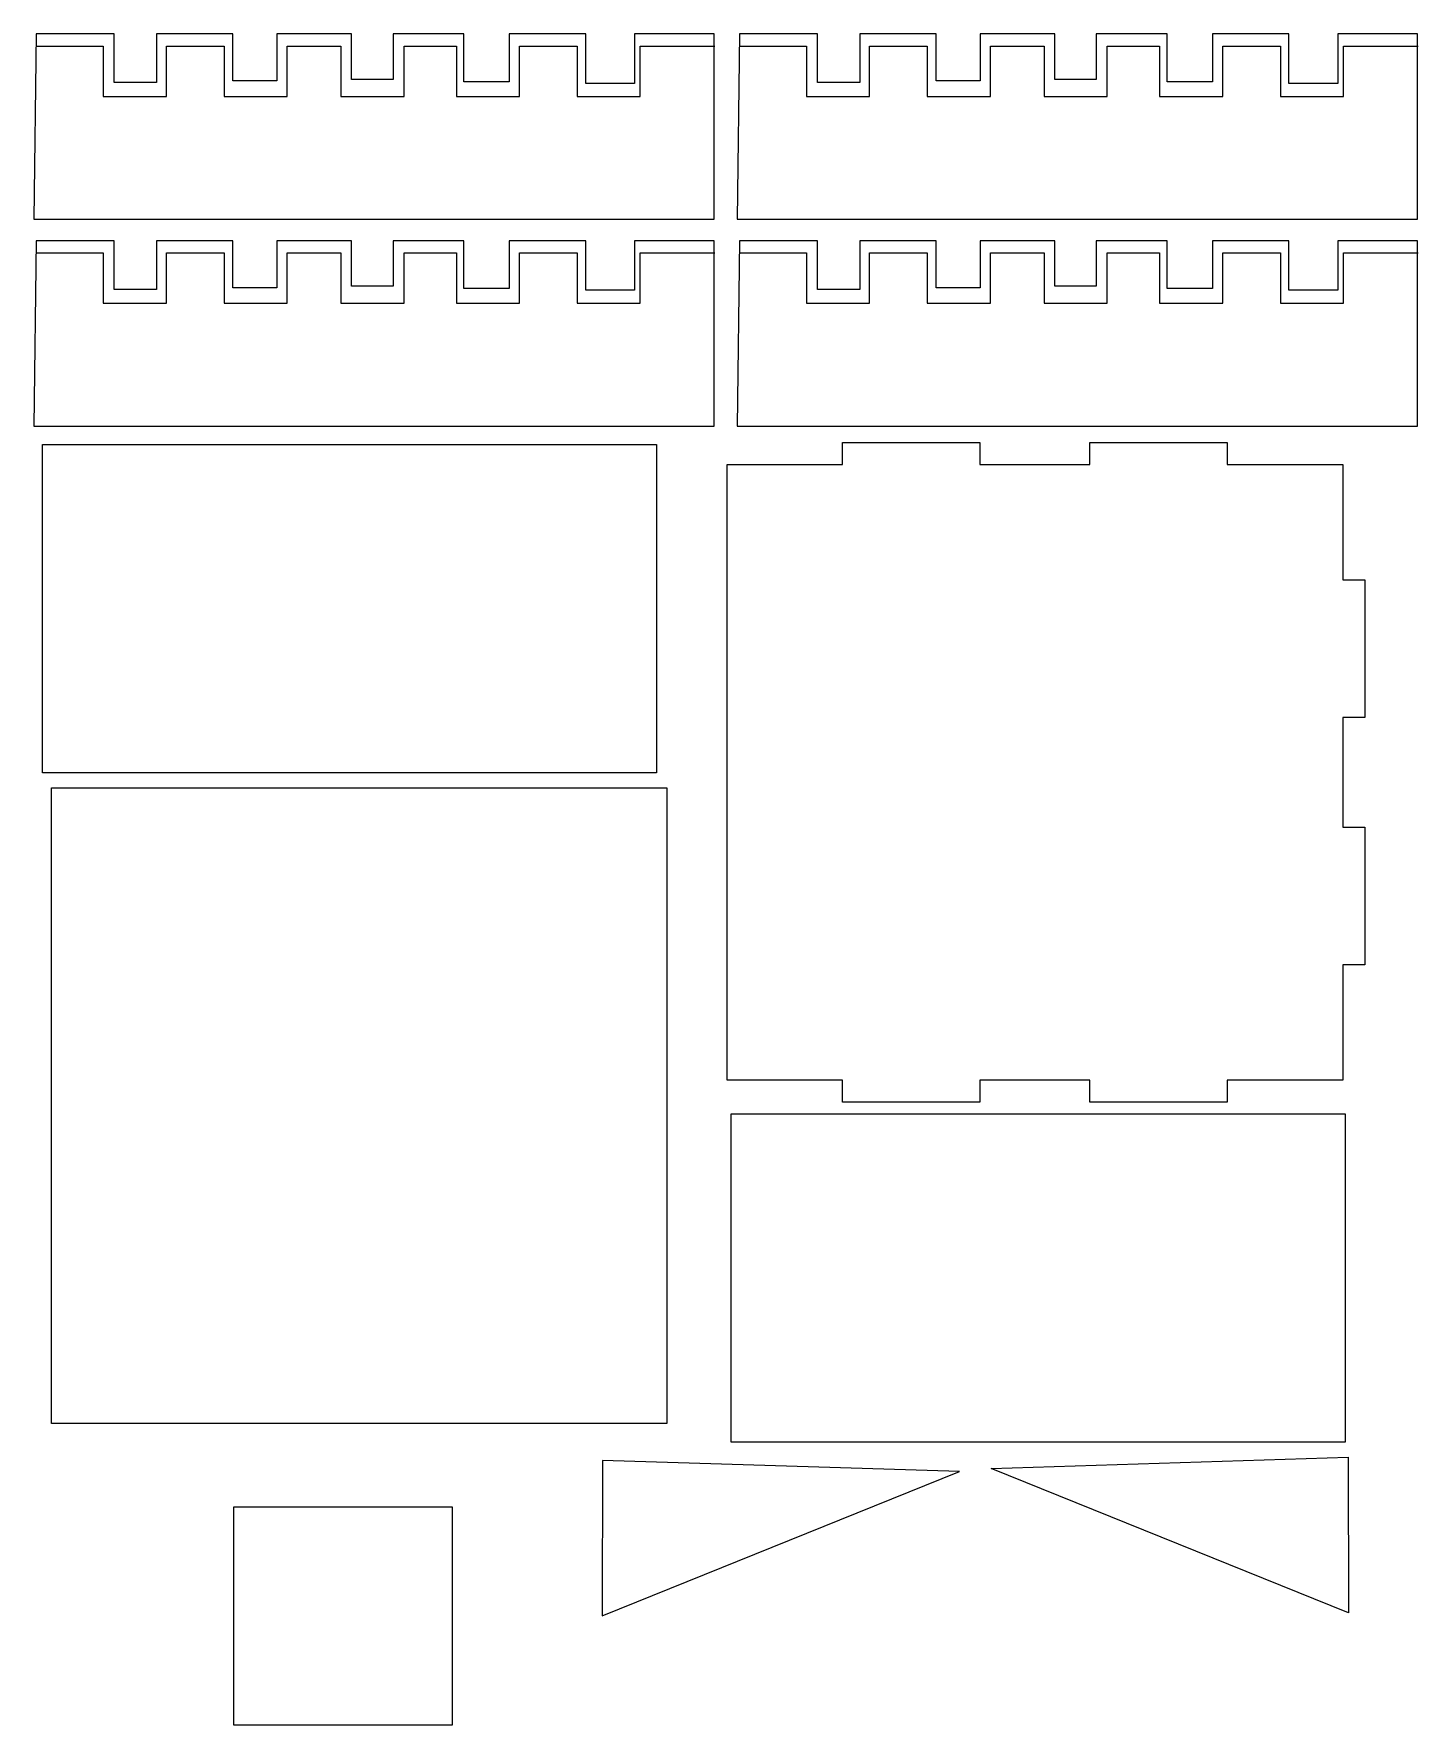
# Model space of a CAD drawing. Extents: x -548 to 2336, y 6 to 838.
# Drawn here: x -548 to -13, y 147 to 801 of the extents above; entities that cross this region are included whole.
import ezdxf

# ---------------------------------------------------------------- set-up
doc = ezdxf.new("R2010")
doc.units = 0
doc.layers.get('0').update_dxf_attribs({"linetype": 'CONTINUOUS'})

msp = doc.modelspace()

# ---------------------------------------------------------------- linework, layer by layer
at = {"color": 6}
for points in [[(-548.172578, 729.744877), (-285.055577, 729.744877), (-285.055577, 801.410399), (-315.863543, 801.410399), (-315.863543, 782.236694), (-334.723824, 782.236694), (-334.723824, 801.410399), (-364.273752, 801.410399), (-364.273752, 782.864989), (-381.877466, 782.864989), (-381.877466, 801.410399), (-409.22766, 801.410399), (-409.22766, 783.806679), (-425.259927, 783.806679), (-425.259927, 801.410399), (-454.180106, 801.410399), (-454.180106, 783.178383), (-471.155531, 783.178383), (-471.155531, 801.410399), (-500.705459, 801.410399), (-500.705459, 782.548656), (-517.051128, 782.548656), (-517.051128, 801.410399), (-547.22951, 801.410399), (-548.172578, 729.744877)], [(-276.172522, 729.744877), (-13.055521, 729.744877), (-13.055521, 801.410399), (-43.863487, 801.410399), (-43.863487, 782.236694), (-62.723768, 782.236694), (-62.723768, 801.410399), (-92.273696, 801.410399), (-92.273696, 782.864989), (-109.87741, 782.864989), (-109.87741, 801.410399), (-137.227604, 801.410399), (-137.227604, 783.806679), (-153.259871, 783.806679), (-153.259871, 801.410399), (-182.18005, 801.410399), (-182.18005, 783.178383), (-199.155475, 783.178383), (-199.155475, 801.410399), (-228.705403, 801.410399), (-228.705403, 782.548656), (-245.051072, 782.548656), (-245.051072, 801.410399), (-275.229454, 801.410399), (-276.172522, 729.744877)], [(-548.172578, 649.744877), (-285.055577, 649.744877), (-285.055577, 721.410399), (-315.863543, 721.410399), (-315.863543, 702.236694), (-334.723824, 702.236694), (-334.723824, 721.410399), (-364.273752, 721.410399), (-364.273752, 702.864989), (-381.877466, 702.864989), (-381.877466, 721.410399), (-409.22766, 721.410399), (-409.22766, 703.806679), (-425.259927, 703.806679), (-425.259927, 721.410399), (-454.180106, 721.410399), (-454.180106, 703.178383), (-471.155531, 703.178383), (-471.155531, 721.410399), (-500.705459, 721.410399), (-500.705459, 702.548656), (-517.051128, 702.548656), (-517.051128, 721.410399), (-547.22951, 721.410399), (-548.172578, 649.744877)], [(-276.172522, 649.744877), (-13.055521, 649.744877), (-13.055521, 721.410399), (-43.863487, 721.410399), (-43.863487, 702.236694), (-62.723768, 702.236694), (-62.723768, 721.410399), (-92.273696, 721.410399), (-92.273696, 702.864989), (-109.87741, 702.864989), (-109.87741, 721.410399), (-137.227604, 721.410399), (-137.227604, 703.806679), (-153.259871, 703.806679), (-153.259871, 721.410399), (-182.18005, 721.410399), (-182.18005, 703.178383), (-199.155475, 703.178383), (-199.155475, 721.410399), (-228.705403, 721.410399), (-228.705403, 702.548656), (-245.051072, 702.548656), (-245.051072, 721.410399), (-275.229454, 721.410399), (-276.172522, 649.744877)], [(-328.16268, 249.767925), (-328.363952, 189.634325), (-190.144816, 245.430485), (-328.16268, 249.767925)], [(-39.867819, 250.985309), (-39.666547, 190.851709), (-177.885648, 246.647869), (-39.867819, 250.985309)]]:
    msp.add_lwpolyline(points, close=True, dxfattribs=at)
at = {"color": 3}
for points in [[(-547.22951, 796.696075), (-521.296092, 796.696075), (-521.296092, 777.233986), (-496.898969, 777.233986), (-496.898969, 796.696075), (-474.588284, 796.696075), (-474.588284, 777.233986), (-450.191161, 777.233986), (-450.191161, 796.696075), (-429.387179, 796.696075), (-429.387179, 777.233986), (-404.990056, 777.233986), (-404.990056, 796.696075), (-384.749619, 796.696075), (-384.749619, 777.233986), (-360.352496, 777.233986), (-360.352496, 796.696075), (-338.041811, 796.696075), (-338.041811, 777.233986), (-313.644688, 777.233986), (-313.644688, 796.696075), (-284.741158, 796.696075)], [(-275.229454, 796.696075), (-249.296036, 796.696075), (-249.296036, 777.233986), (-224.898913, 777.233986), (-224.898913, 796.696075), (-202.588228, 796.696075), (-202.588228, 777.233986), (-178.191105, 777.233986), (-178.191105, 796.696075), (-157.387123, 796.696075), (-157.387123, 777.233986), (-132.99, 777.233986), (-132.99, 796.696075), (-112.749563, 796.696075), (-112.749563, 777.233986), (-88.35244, 777.233986), (-88.35244, 796.696075), (-66.041755, 796.696075), (-66.041755, 777.233986), (-41.644632, 777.233986), (-41.644632, 796.696075), (-12.741102, 796.696075)], [(-547.22951, 716.696075), (-521.296092, 716.696075), (-521.296092, 697.233986), (-496.898969, 697.233986), (-496.898969, 716.696075), (-474.588284, 716.696075), (-474.588284, 697.233986), (-450.191161, 697.233986), (-450.191161, 716.696075), (-429.387179, 716.696075), (-429.387179, 697.233986), (-404.990056, 697.233986), (-404.990056, 716.696075), (-384.749619, 716.696075), (-384.749619, 697.233986), (-360.352496, 697.233986), (-360.352496, 716.696075), (-338.041811, 716.696075), (-338.041811, 697.233986), (-313.644688, 697.233986), (-313.644688, 716.696075), (-284.741158, 716.696075)], [(-275.229454, 716.696075), (-249.296036, 716.696075), (-249.296036, 697.233986), (-224.898913, 697.233986), (-224.898913, 716.696075), (-202.588228, 716.696075), (-202.588228, 697.233986), (-178.191105, 697.233986), (-178.191105, 716.696075), (-157.387123, 716.696075), (-157.387123, 697.233986), (-132.99, 697.233986), (-132.99, 716.696075), (-112.749563, 716.696075), (-112.749563, 697.233986), (-88.35244, 697.233986), (-88.35244, 716.696075), (-66.041755, 716.696075), (-66.041755, 697.233986), (-41.644632, 697.233986), (-41.644632, 716.696075), (-12.741102, 716.696075)]]:
    msp.add_lwpolyline(points, dxfattribs=at)
at = {"color": 5}
for points in [[(-307.28432, 642.623045), (-307.28432, 515.663085), (-544.795544, 515.663085), (-544.795544, 642.623045), (-307.28432, 642.623045)], [(-280.03948, 634.879421), (-235.393774, 634.879421), (-235.393774, 643.383365), (-182.244128, 643.383365), (-182.244128, 634.879421), (-139.724408, 634.879421), (-139.724408, 643.383365), (-86.574752, 643.383365), (-86.574752, 634.879421), (-41.929048, 634.879421), (-41.929048, 590.233715), (-33.425104, 590.233715), (-33.425104, 537.084069), (-41.929048, 537.084069), (-41.929048, 494.564349), (-33.425104, 494.564349), (-33.425104, 441.414693), (-41.929048, 441.414693), (-41.929048, 396.768989), (-86.574752, 396.768989), (-86.574752, 388.265045), (-139.724408, 388.265045), (-139.724408, 396.768989), (-182.244128, 396.768989), (-182.244128, 388.265045), (-235.393774, 388.265045), (-235.393774, 396.768989), (-280.03948, 396.768989), (-280.03948, 634.879421)], [(-303.377888, 509.774733), (-303.377888, 263.994429), (-541.34544, 263.994429), (-541.34544, 509.774733), (-303.377888, 509.774733)], [(-40.95819, 383.770413), (-40.95819, 256.810453), (-278.469416, 256.810453), (-278.469416, 383.770413), (-40.95819, 383.770413)]]:
    msp.add_lwpolyline(points, close=True, dxfattribs=at)
at = {"color": 1}
msp.add_lwpolyline([(-470.789896, 231.771533), (-386.388232, 231.771533), (-386.388232, 147.369861), (-470.789896, 147.369861), (-470.789896, 231.771533)], close=True, dxfattribs=at)

doc.saveas('drawing.dxf')
